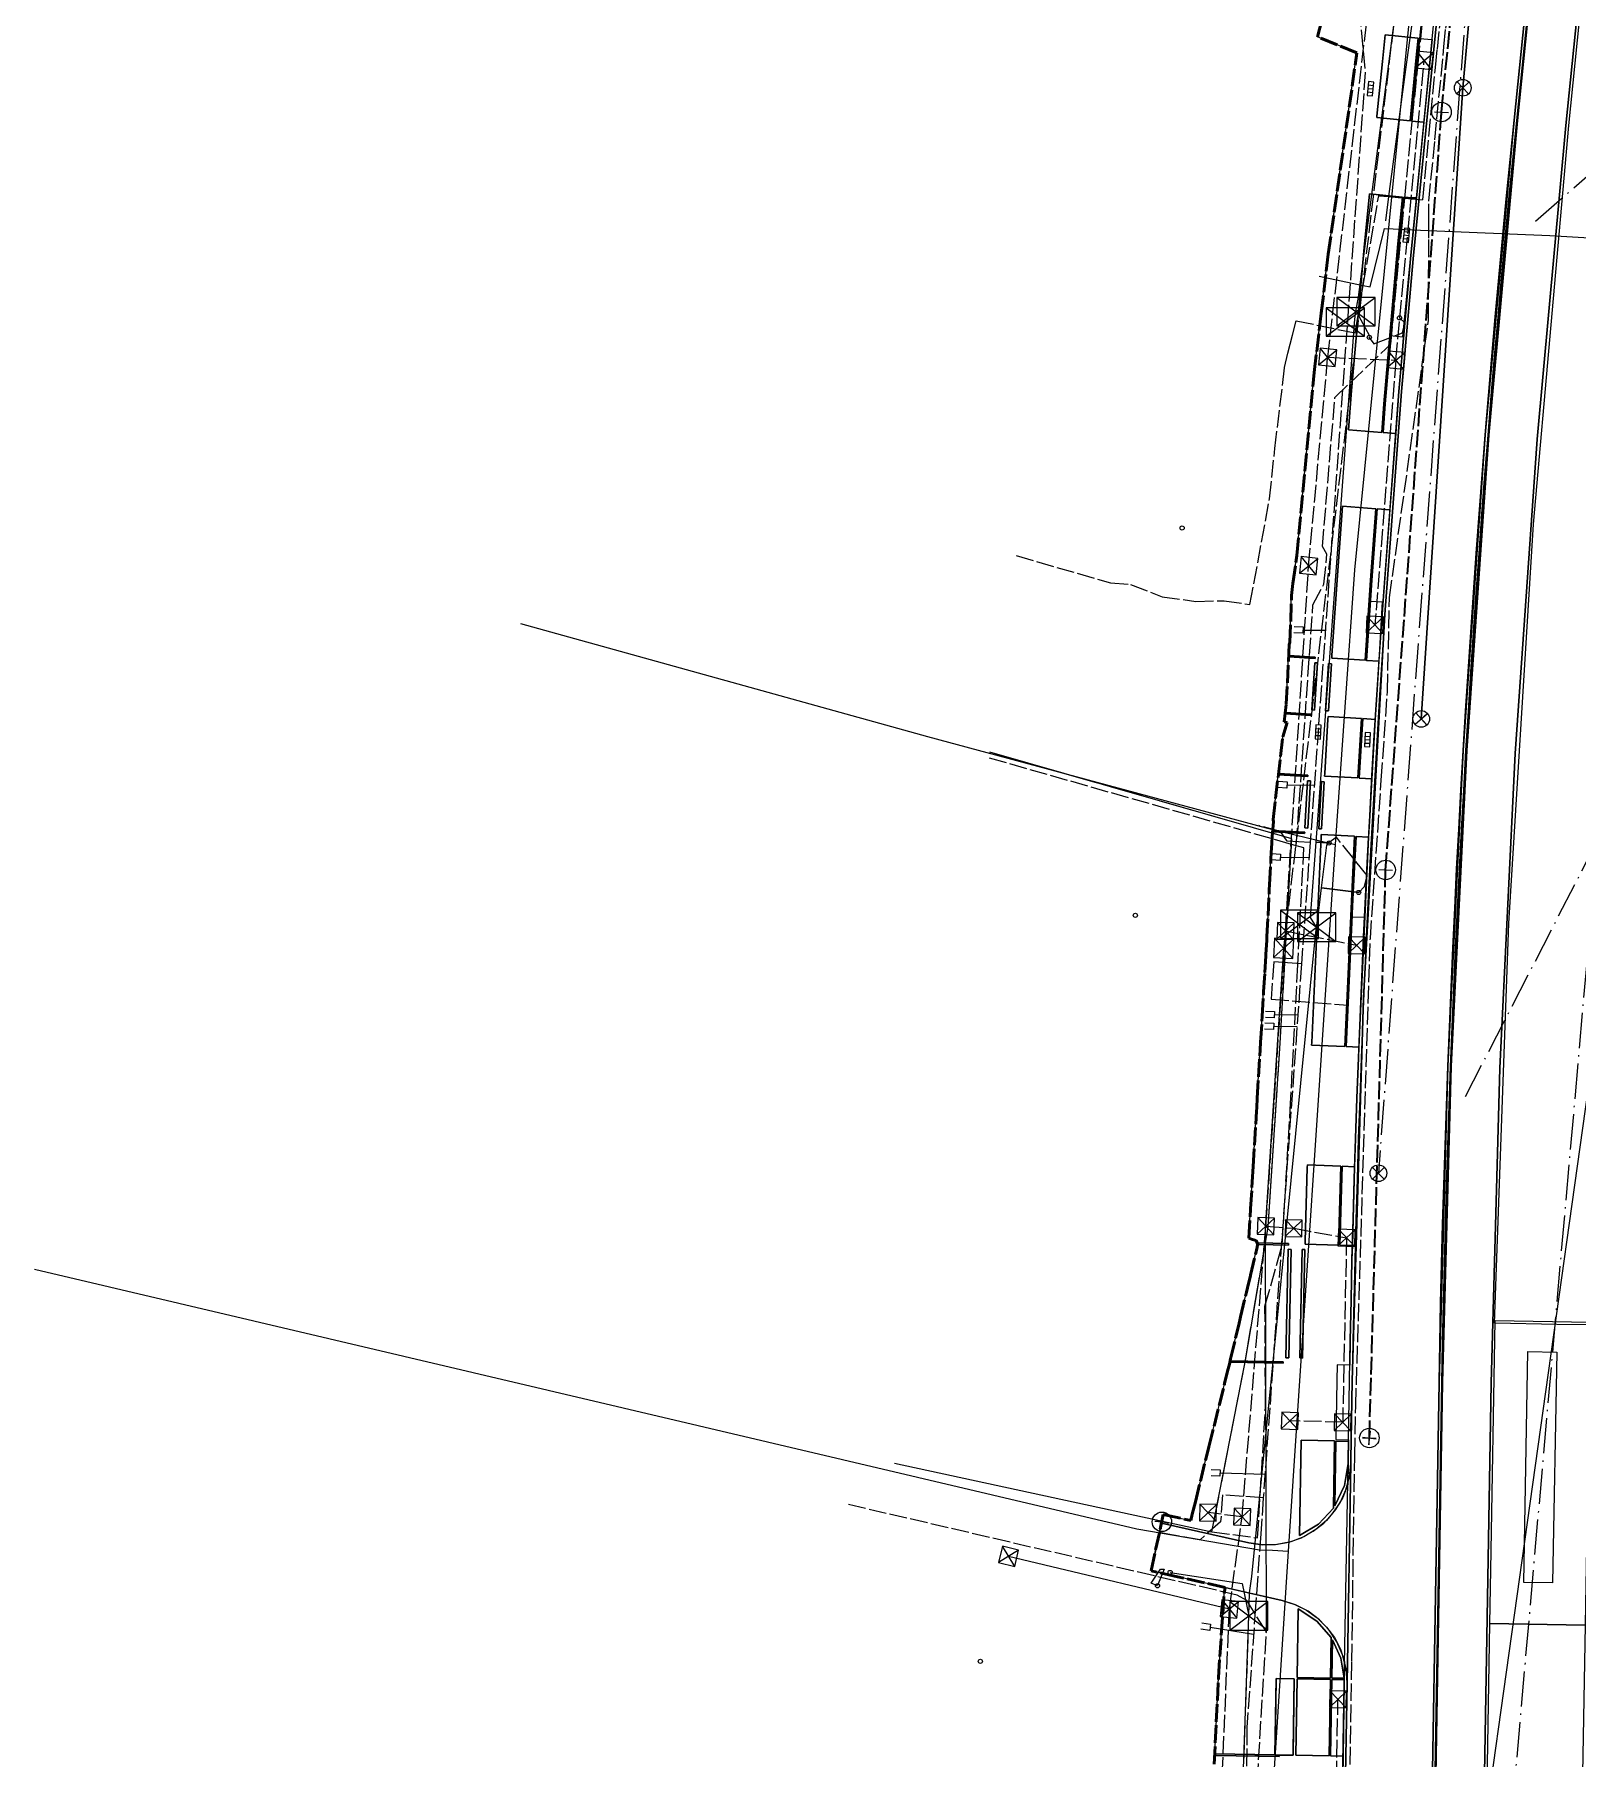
# Model space of a CAD drawing. Header units: metres. Extents: x 105014 to 106600, y 111320 to 118425.
# Drawn here: x 105831.9 to 105942.9, y 114814.1 to 114938.1 of the extents above; entities that cross this region are included whole.
import ezdxf

# ---------------------------------------------------------------- set-up
doc = ezdxf.new("R2010")
doc.units = ezdxf.units.M
doc.linetypes.add('DASHDOT', pattern=[3.556, 2.54, -0.508, 0, -0.508])
doc.linetypes.add('DASHED', pattern=[1.524, 1.27, -0.254])
for name, color, linetype, lineweight in [('00-BASE-LIMITE', 7, 'DASHED', 50), ('00-BASE-UE', 42, 'DASHED', 25), ('10-PAV-BOCACALLE', 9, 'CONTINUOUS', 13), ('10-PAV-CALZADA-BRT', 12, 'CONTINUOUS', 30), ('10-PAV-CALZADA-MIXTA', 8, 'CONTINUOUS', 30), ('10-PAV-CICLORUTA', 76, 'CONTINUOUS', 18), ('10-PAV-SARDINEL', 252, 'CONTINUOUS', 13), ('20-EP-ZONA-DURA', 253, 'CONTINUOUS', 13), ('20-EP-ZONA-VERDE', 84, 'CONTINUOUS', 13), ('30-RED-ENEL-EXIST', 13, 'CONTINUOUS', 13), ('30-RED-ENEL-NODOS', 11, 'CONTINUOUS', 13), ('30-RED-ENEL-PROY', 1, 'DASHED', 25), ('30-RED-ETB-CAMARA', 151, 'CONTINUOUS', 13), ('30-RED-ETB-EXIST', 145, 'CONTINUOUS', 13), ('30-RED-ETB-PROY', 5, 'DASHED', 25), ('30-RED-MOVISTAR-CAMARA', 141, 'CONTINUOUS', 13), ('30-RED-MOVISTAR-EXIST', 135, 'CONTINUOUS', 13), ('30-RED-MOVISTAR-PROY', 4, 'DASHED', 25), ('30-RED-VANTI-EXIST', 52, 'CONTINUOUS', 13), ('30-RED-VANTI-PROY', 2, 'DASHED', 25), ('30-RED-VANTI-RETIRO', 8, 'DASHDOT', 13), ('35-RH-ACUE-DOMICILIARIA', 152, 'CONTINUOUS', 9), ('35-RH-ACUE-MENOR-EXIST', 151, 'CONTINUOUS', 13), ('35-RH-ACUE-MENOR-PROY', 5, 'DASHED', 25), ('35-RH-PLUV-COLECTOR', 96, 'CONTINUOUS', 30), ('35-RH-PLUV-NODOS', 94, 'CONTINUOUS', 13), ('35-RH-PLUV-RETIRO', 8, 'DASHDOT', 13), ('35-RH-SUDS-ZONAS', 92, 'CONTINUOUS', 20), ('36-RH-SAN-COLECTOR-PROY', 6, 'DASHED', 35), ('36-RH-SAN-POZOS', 216, 'CONTINUOUS', 13), ('60-PREDIAL-LOTE', 42, 'CONTINUOUS', 13)]:
    doc.layers.add(name, color=color, linetype=linetype, lineweight=lineweight)

# ---------------------------------------------------------------- blocks, each defined once
blk = doc.blocks.new('CAM_ETB_T_13')
for p, q in [((-1.375, -1.025), (1.375, 1.025)), ((-1.375, 1.025), (1.375, -1.025))]:
    blk.add_line(p, q)
blk.add_lwpolyline([(-1.375, -1.025), (1.375, -1.025), (1.375, 1.025), (-1.375, 1.025)], close=True)
blk = doc.blocks.new('POSTE')
blk.add_circle((0, 0), 0.15)
blk = doc.blocks.new('CAJA_ENEL')
for p, q in [((-0.6, -0.6), (0.6, 0.6)), ((-0.6, 0.6), (0.6, -0.6))]:
    blk.add_line(p, q)
blk.add_lwpolyline([(-0.6, -0.6), (0.6, -0.6), (0.6, 0.6), (-0.6, 0.6)], close=True)
blk = doc.blocks.new('CAM_MOV_CS_276')
for p, q in [((-0.7, -0.7), (0.7, 0.7)), ((-0.7, 0.7), (0.7, -0.7))]:
    blk.add_line(p, q)
blk.add_lwpolyline([(-0.7, -0.7), (0.7, -0.7), (0.7, 0.7), (-0.7, 0.7)], close=True)
blk = doc.blocks.new('POZO_SAN')
for p, q in [((-0.5, 0), (0.5, 0)), ((0, -0.5), (0, 0.5))]:
    blk.add_line(p, q)
blk.add_circle((0, 0), 0.7)
blk = doc.blocks.new('POZO_PLUV')
for p, q in [((-0.42, -0.42), (0.42, 0.42)), ((-0.42, 0.42), (0.42, -0.42))]:
    blk.add_line(p, q)
blk.add_circle((0, 0), 0.6)
blk = doc.blocks.new('SUMIDERO')
for p, q in [((-0.25, -0.2), (-0.25, 0.2)), ((0, -0.2), (0, 0.2)), ((0.25, -0.2), (0.25, 0.2))]:
    blk.add_line(p, q)
blk.add_lwpolyline([(-0.5, -0.2), (0.5, -0.2), (0.5, 0.2), (-0.5, 0.2)], close=True)

msp = doc.modelspace()

# ---------------------------------------------------------------- linework, layer by layer
at = {"layer": '00-BASE-LIMITE'}
msp.add_lwpolyline([(105916.7533, 114813.7067), (105917.0589, 114819.9295), (105917.4565, 114825.9725), (105917.5273, 114826.4045), (105914.1107, 114827.1795), (105912.2115, 114827.6103), (105913.0881, 114831.6407), (105915.0589, 114831.2233), (105915.1713, 114831.6777), (105915.3929, 114832.5727), (105916.3709, 114836.5257), (105917.4857, 114841.0307), (105917.4893, 114841.0453), (105917.4919, 114841.0557), (105917.4945, 114841.0663), (105917.7149, 114841.9567), (105917.8405, 114842.4643), (105917.9313, 114842.8475), (105918.4963, 114845.2267), (105918.5113, 114845.2903), (105918.6461, 114845.8577), (105919.0675, 114847.6327), (105919.2189, 114848.2709), (105919.2563, 114848.4279), (105919.3561, 114848.8481), (105919.3573, 114848.8539), (105919.8395, 114850.8851), (105919.8467, 114850.9155), (105919.8661, 114850.9965), (105919.8827, 114851.0665), (105919.7765, 114851.3471), (105919.5083, 114851.4371), (105919.2425, 114851.5259), (105919.3683, 114853.6229), (105919.37, 114853.6505), (105919.4855, 114855.5729), (105919.5513, 114856.6725), (105919.552, 114856.6837), (105919.7899, 114860.6471), (105919.8053, 114860.9032), (105919.8062, 114860.918), (105919.8469, 114861.5965), (105920.0851, 114865.5664), (105920.0883, 114865.6171), (105920.1995, 114867.4714), (105920.2001, 114867.4811), (105920.3067, 114869.2549), (105920.3885, 114870.6204), (105920.4611, 114871.8278), (105920.4663, 114871.9159), (105920.5283, 114872.9475), (105920.5421, 114873.2186), (105920.6199, 114874.7353), (105920.7135, 114876.5634), (105920.7334, 114876.9518), (105920.8268, 114878.7756), (105920.8509, 114879.2445), (105920.8845, 114879.9007), (105920.8847, 114879.9037), (105920.9101, 114880.4003), (105921.0057, 114881.4697), (105920.9977, 114881.6261), (105921.6753, 114887.5809), (105922.0009, 114888.5963), (105921.7917, 114888.6437), (105921.9331, 114889.9349), (105922.1507, 114894.2035), (105922.1967, 114894.3451), (105922.3175, 114897.7461), (105922.4119, 114898.6049), (105922.7031, 114900.6167), (105923.9441, 114913.7691), (105924.4515, 114918.0373), (105924.9537, 114922.2855), (105927.0157, 114936.7637), (105924.1735, 114937.9147), (105924.4819, 114939.1051)], dxfattribs=at)
at = {"layer": '00-BASE-UE'}
msp.add_lwpolyline([(105916.7533, 114813.7067), (105917.0589, 114819.9295), (105917.4565, 114825.9725), (105917.5273, 114826.4045), (105914.1107, 114827.1795), (105912.2115, 114827.6103), (105913.0881, 114831.6407), (105915.0589, 114831.2233), (105915.1713, 114831.6777), (105915.3929, 114832.5727), (105916.3709, 114836.5257), (105917.4857, 114841.0307), (105917.4893, 114841.0453), (105917.4919, 114841.0557), (105917.4945, 114841.0663), (105917.7149, 114841.9567), (105917.8405, 114842.4643), (105917.9313, 114842.8475), (105918.4963, 114845.2267), (105918.5113, 114845.2903), (105918.6461, 114845.8577), (105919.0675, 114847.6327), (105919.2189, 114848.2709), (105919.2563, 114848.4279), (105919.3561, 114848.8481), (105919.3573, 114848.8539), (105919.8395, 114850.8851), (105919.8467, 114850.9155), (105919.8661, 114850.9965), (105919.8827, 114851.0665), (105919.7765, 114851.3471), (105919.5083, 114851.4371), (105919.2425, 114851.5259), (105919.3683, 114853.6229), (105919.3701, 114853.6505), (105919.4855, 114855.5729), (105919.5513, 114856.6725), (105919.5521, 114856.6837), (105919.7899, 114860.6471), (105919.8053, 114860.9033), (105919.8063, 114860.9181), (105919.8469, 114861.5965), (105920.0851, 114865.5665), (105920.0883, 114865.6171), (105920.1995, 114867.4715), (105920.2001, 114867.4811), (105920.3067, 114869.2549), (105920.3885, 114870.6205), (105920.4611, 114871.8279), (105920.4663, 114871.9159), (105920.5283, 114872.9475), (105920.5421, 114873.2187), (105920.6199, 114874.7353), (105920.7135, 114876.5635), (105920.7335, 114876.9519), (105920.8269, 114878.7757), (105920.8509, 114879.2445), (105920.8845, 114879.9007), (105920.8847, 114879.9037), (105920.9101, 114880.4003), (105921.0057, 114881.4697), (105920.9977, 114881.6261), (105921.6753, 114887.5809), (105922.0009, 114888.5963), (105921.7917, 114888.6437), (105921.9331, 114889.9349), (105922.1507, 114894.2035), (105922.1967, 114894.3451), (105922.3175, 114897.7461), (105922.4119, 114898.6049), (105922.7031, 114900.6167), (105923.9441, 114913.7691), (105924.4515, 114918.0373), (105924.9537, 114922.2855), (105927.0157, 114936.7637), (105924.1735, 114937.9147), (105924.4819, 114939.1051)], dxfattribs=at)
at = {"layer": '10-PAV-BOCACALLE'}
msp.add_lwpolyline([(105912.2114, 114827.6101), (105912.9664, 114831.0283), (105919.2493, 114829.6029), (105920.2043, 114829.4658), (105921.1689, 114829.4836), (105922.1183, 114829.6557), (105923.0277, 114829.9778), (105923.8738, 114830.4415), (105924.6346, 114831.0347), (105925.2905, 114831.7423), (105925.8245, 114832.5458), (105926.2229, 114833.4246), (105926.4752, 114834.3558), (105926.575, 114835.3154), (105926.3067, 114819.5444), (105926.2332, 114820.561), (105925.9887, 114821.5505), (105925.5803, 114822.4843), (105925.0196, 114823.3356), (105924.323, 114824.0796), (105923.5105, 114824.695), (105922.6056, 114825.164), (105921.6343, 114825.4731), (105912.2114, 114827.6101)], close=True, dxfattribs=at)
at = {"layer": '10-PAV-CALZADA-BRT'}
for points in [[(105932.0697, 114776.1509), (105933.1753, 114841.1523), (105933.8022, 114863.8762), (105934.9096, 114886.5817), (105936.497, 114909.2587), (105938.5637, 114931.8971), (105942.6989, 114972.4531)], [(105946.0923, 114971.2285), (105942.0455, 114931.5421), (105939.9856, 114908.9775), (105938.4034, 114886.3743), (105937.2996, 114863.7427), (105936.6747, 114841.0929), (105935.8387, 114791.9385)]]:
    msp.add_lwpolyline(points, dxfattribs=at)
at = {"layer": '10-PAV-CALZADA-MIXTA'}
for points in [[(105941.9863, 114967.9287), (105938.3149, 114931.9225), (105936.2478, 114909.2788), (105934.66, 114886.5965), (105933.5524, 114863.8857), (105932.9253, 114841.1565), (105932.1891, 114797.8755)], [(105926.0372, 114803.7032), (105926.3063, 114819.5195), (105926.3067, 114819.5444), (105926.575, 114835.3154), (105926.5756, 114835.3523), (105926.5795, 114835.5803), (105926.6278, 114838.4219), (105926.6761, 114841.2629), (105927.497, 114868.8342), (105929.0209, 114896.3755), (105930.2321, 114912.3977), (105931.0669, 114921.9327), (105932.7231, 114938.6947)]]:
    msp.add_lwpolyline(points, dxfattribs=at)
at = {"layer": '10-PAV-CICLORUTA'}
for points in [[(105931.4261, 114937.8063), (105931.2857, 114936.4289), (105930.8351, 114931.8633), (105928.4463, 114932.0983), (105928.4561, 114932.1979), (105928.8435, 114936.1357), (105929.0387, 114938.0497), (105931.4261, 114937.8063)], [(105930.2949, 114926.3899), (105929.9621, 114923.0185), (105928.9557, 114911.5205), (105928.7983, 114909.4587), (105926.4081, 114909.6427), (105926.6267, 114912.4817), (105927.5273, 114922.7543), (105927.9081, 114926.6247), (105930.2949, 114926.3899)], [(105928.3801, 114903.9751), (105927.9893, 114898.8495), (105927.5987, 114893.0779), (105925.2039, 114893.2289), (105925.2161, 114893.4241), (105925.6547, 114899.8581), (105925.9859, 114904.1595), (105928.3801, 114903.9751)], [(105927.3345, 114888.8861), (105927.0819, 114884.6145), (105924.6859, 114884.7467), (105924.6969, 114884.9455), (105924.9269, 114888.8375), (105924.9395, 114889.0371), (105927.3345, 114888.8861)], [(105926.8505, 114880.4207), (105926.1515, 114865.2997), (105923.7535, 114865.3891), (105923.7609, 114865.5889), (105924.4435, 114880.3525), (105924.4545, 114880.5531), (105926.8505, 114880.4207)], [(105925.8483, 114856.7001), (105925.6857, 114851.0207), (105923.2869, 114851.0829), (105923.2921, 114851.2985), (105923.4439, 114856.5947), (105923.4505, 114856.7897), (105925.8483, 114856.7001)], [(105925.4023, 114836.9381), (105925.3205, 114832.1173), (105924.2402, 114830.9579), (105922.8863, 114830.1341), (105923.0031, 114837.0003), (105925.4023, 114836.9381)], [(105925.1619, 114822.7953), (105925.1125, 114819.8933), (105922.7129, 114819.9339), (105922.7967, 114824.8603), (105924.1217, 114823.9909), (105925.1619, 114822.7953)], [(105925.1109, 114819.7933), (105925.0173, 114814.2937), (105922.6177, 114814.3345), (105922.7111, 114819.8339), (105925.1109, 114819.7933)]]:
    msp.add_lwpolyline(points, close=True, dxfattribs=at)
at = {"layer": '10-PAV-SARDINEL'}
for points in [[(105942.6989, 114972.4531), (105938.5637, 114931.8971), (105938.2792, 114929.0698), (105938.0021, 114926.2417), (105937.7326, 114923.4129), (105937.4705, 114920.5834), (105937.2159, 114917.7532), (105936.9688, 114914.9223), (105936.7292, 114912.0908), (105936.497, 114909.2587), (105936.2724, 114906.426), (105936.0552, 114903.5927), (105935.8456, 114900.7588), (105935.6434, 114897.9244), (105935.4487, 114895.0895), (105935.2615, 114892.254), (105935.0818, 114889.4181), (105934.9096, 114886.5817), (105934.745, 114883.7449), (105934.5878, 114880.9076), (105934.4381, 114878.0699), (105934.2959, 114875.2319), (105934.1612, 114872.3934), (105934.0341, 114869.5547), (105933.9144, 114866.7156), (105933.8022, 114863.8762), (105933.6976, 114861.0365), (105933.6004, 114858.1965), (105933.5108, 114855.3563), (105933.4287, 114852.5159), (105933.3541, 114849.6753), (105933.287, 114846.8344), (105933.2274, 114843.9934), (105933.1753, 114841.1523), (105932.0697, 114776.1509)], [(105932.1891, 114797.8755), (105932.9253, 114841.1565), (105932.9774, 114843.9983), (105933.037, 114846.84), (105933.1041, 114849.6814), (105933.1787, 114852.5227), (105933.2609, 114855.3638), (105933.3505, 114858.2047), (105933.4477, 114861.0453), (105933.5524, 114863.8857), (105933.6645, 114866.7257), (105933.7842, 114869.5655), (105933.9114, 114872.4049), (105934.0461, 114875.244), (105934.1884, 114878.0827), (105934.3381, 114880.9211), (105934.4953, 114883.759), (105934.66, 114886.5965), (105934.8322, 114889.4336), (105935.012, 114892.2702), (105935.1992, 114895.1063), (105935.3939, 114897.9419), (105935.5961, 114900.7769), (105935.8059, 114903.6115), (105936.0231, 114906.4454), (105936.2478, 114909.2788), (105936.48, 114912.1116), (105936.7196, 114914.9438), (105936.9668, 114917.7753), (105937.2215, 114920.6061), (105937.4836, 114923.4363), (105937.7532, 114926.2658), (105938.0303, 114929.0945), (105938.3149, 114931.9225), (105941.9863, 114967.9287)], [(105932.3891, 114797.8721), (105933.1253, 114841.153), (105933.1774, 114843.9944), (105933.2369, 114846.8355), (105933.3041, 114849.6765), (105933.3787, 114852.5173), (105933.4608, 114855.3578), (105933.5504, 114858.1982), (105933.6476, 114861.0383), (105933.7522, 114863.8781), (105933.8644, 114866.7176), (105933.9841, 114869.5569), (105934.1112, 114872.3958), (105934.2459, 114875.2343), (105934.3881, 114878.0725), (105934.5378, 114880.9103), (105934.695, 114883.7477), (105934.8597, 114886.5847), (105935.0319, 114889.4212), (105935.2116, 114892.2573), (105935.3988, 114895.0929), (105935.5935, 114897.9279), (105935.7956, 114900.7625), (105936.0053, 114903.5965), (105936.2225, 114906.4299), (105936.4471, 114909.2628), (105936.6793, 114912.095), (105936.9189, 114914.9267), (105937.1661, 114917.7577), (105937.4207, 114920.588), (105937.6828, 114923.4176), (105937.9523, 114926.2466), (105938.2294, 114929.0748), (105938.5139, 114931.9024), (105942.1853, 114967.9085)], [(105942.1853, 114967.9085), (105938.5139, 114931.9024), (105938.2294, 114929.0748), (105937.9523, 114926.2466), (105937.6828, 114923.4176), (105937.4207, 114920.588), (105937.1661, 114917.7577), (105936.9189, 114914.9267), (105936.6793, 114912.095), (105936.4471, 114909.2628), (105936.2225, 114906.4299), (105936.0053, 114903.5965), (105935.7956, 114900.7625), (105935.5935, 114897.9279), (105935.3988, 114895.0929), (105935.2116, 114892.2573), (105935.0319, 114889.4212), (105934.8597, 114886.5847), (105934.695, 114883.7477), (105934.5378, 114880.9103), (105934.3881, 114878.0725), (105934.2459, 114875.2343), (105934.1112, 114872.3958), (105933.9841, 114869.5569), (105933.8644, 114866.7176), (105933.7522, 114863.8781), (105933.6476, 114861.0383), (105933.5504, 114858.1982), (105933.4608, 114855.3578), (105933.3787, 114852.5173), (105933.3041, 114849.6765), (105933.2369, 114846.8355), (105933.1774, 114843.9944), (105933.1253, 114841.153), (105932.3891, 114797.8721)], [(105925.8372, 114803.7066), (105926.1063, 114819.5228), (105926.1067, 114819.5477), (105926.375, 114835.3188), (105926.3756, 114835.3557), (105926.3795, 114835.5837), (105926.4278, 114838.4253), (105926.4761, 114841.2665), (105926.5294, 114844.17), (105926.5905, 114847.0735), (105926.6594, 114849.9768), (105926.7361, 114852.8799), (105926.8206, 114855.7828), (105926.9128, 114858.6855), (105927.0129, 114861.5879), (105927.1208, 114864.4901), (105927.2364, 114867.3919), (105927.3599, 114870.2934), (105927.4911, 114873.1946), (105927.6301, 114876.0954), (105927.777, 114878.9958), (105927.9316, 114881.8958), (105928.094, 114884.7954), (105928.2641, 114887.6946), (105928.4421, 114890.5933), (105928.6279, 114893.4914), (105928.8214, 114896.3897), (105930.0328, 114912.4137), (105930.2336, 114914.7992), (105930.4397, 114917.1836), (105930.6511, 114919.5676), (105930.8678, 114921.9516), (105932.5241, 114938.7147)], [(105932.7231, 114938.6947), (105931.0669, 114921.9327), (105930.8503, 114919.5496), (105930.6389, 114917.1661), (105930.4329, 114914.7821), (105930.2321, 114912.3977), (105929.0209, 114896.3755), (105928.8274, 114893.4784), (105928.6417, 114890.5807), (105928.4638, 114887.6826), (105928.2936, 114884.7839), (105928.1313, 114881.8849), (105927.9767, 114878.9854), (105927.8299, 114876.0855), (105927.6909, 114873.1852), (105927.5597, 114870.2846), (105927.4362, 114867.3836), (105927.3206, 114864.4823), (105927.2128, 114861.5807), (105927.1127, 114858.6789), (105927.0205, 114855.7767), (105926.936, 114852.8743), (105926.8593, 114849.9718), (105926.7905, 114847.069), (105926.7294, 114844.166), (105926.6761, 114841.2629), (105926.6278, 114838.4219), (105926.5795, 114835.5803), (105926.5756, 114835.3523), (105926.575, 114835.3154), (105926.3067, 114819.5444), (105926.3063, 114819.5195), (105926.0372, 114803.7032)]]:
    msp.add_lwpolyline(points, dxfattribs=at)
at = {"layer": '20-EP-ZONA-DURA'}
for points in [[(105931.9518, 114941.9743), (105931.5257, 114937.7961), (105931.3853, 114936.4189), (105930.9347, 114931.8535), (105931.8373, 114931.7649), (105931.3003, 114926.3292), (105930.7095, 114926.3492), (105930.3943, 114926.3801), (105930.0617, 114923.0089), (105929.4983, 114916.7414), (105929.0553, 114911.5125), (105928.8981, 114909.4509), (105929.8035, 114909.3813), (105929.3889, 114903.8975), (105928.4799, 114903.9675), (105928.0891, 114898.8421), (105927.6985, 114893.0715), (105928.5967, 114893.0149), (105928.4421, 114890.5933), (105928.3325, 114888.8233), (105927.4341, 114888.8799), (105927.1817, 114884.6089), (105928.0803, 114884.5593), (105927.9316, 114881.8958), (105927.8489, 114880.3657), (105926.9503, 114880.4141), (105926.9381, 114880.1814), (105926.6721, 114874.9246), (105926.6639, 114874.7468), (105926.2513, 114865.2959), (105927.1507, 114865.2623), (105927.1208, 114864.4901), (105927.0129, 114861.5879), (105926.9128, 114858.6855), (105926.8477, 114856.6629), (105925.9483, 114856.6963), (105925.7857, 114851.0181), (105926.6855, 114850.9949), (105926.6594, 114849.9768), (105926.5905, 114847.0735), (105926.5294, 114844.17), (105926.4959, 114842.3931), (105925.5961, 114842.4163), (105925.5763, 114841.2815), (105925.5041, 114837.0355), (105926.4037, 114837.0123), (105926.4021, 114836.9123), (105925.5023, 114836.9355), (105925.4231, 114832.2681), (105926.113, 114833.7267), (105926.3744, 114835.3188), (105926.3493, 114833.8186), (105925.9929, 114832.8729), (105925.4828, 114832.0005), (105924.8335, 114831.226), (105924.0635, 114830.5715), (105923.1945, 114830.0555), (105922.2512, 114829.6927), (105921.2604, 114829.4934), (105920.2502, 114829.4631), (105919.2493, 114829.6029), (105912.9664, 114831.0283), (105912.2115, 114827.6103), (105913.0881, 114831.6407), (105915.0589, 114831.2233), (105915.1713, 114831.6777), (105915.3929, 114832.5727), (105916.3709, 114836.5257), (105917.4857, 114841.0307), (105917.4893, 114841.0453), (105917.4919, 114841.0557), (105917.4945, 114841.0663), (105917.7149, 114841.9567), (105917.8405, 114842.4643), (105917.8743, 114842.6069), (105921.6981, 114842.5299), (105921.7001, 114842.6299), (105917.8981, 114842.7073), (105917.9313, 114842.8475), (105918.4963, 114845.2267), (105918.5113, 114845.2903), (105918.6461, 114845.8577), (105919.0675, 114847.6327), (105919.2189, 114848.2709), (105919.2563, 114848.4279), (105919.3561, 114848.8481), (105919.3573, 114848.8539), (105919.8395, 114850.8851), (105919.8467, 114850.9155), (105919.8661, 114850.9965), (105919.8827, 114851.0665), (105922.0853, 114851.0277), (105922.0877, 114851.1277), (105919.839, 114851.1819), (105919.7765, 114851.3471), (105919.5083, 114851.4371), (105919.2425, 114851.5259), (105919.3683, 114853.6229), (105919.37, 114853.6505), (105919.4855, 114855.5729), (105919.5513, 114856.6725), (105919.552, 114856.6837), (105919.7899, 114860.6471), (105919.8053, 114860.9032), (105919.8062, 114860.918), (105919.8469, 114861.5965), (105920.0851, 114865.5664), (105920.0883, 114865.6171), (105920.1995, 114867.4714), (105920.2001, 114867.4811), (105920.3067, 114869.2549), (105920.3885, 114870.6204), (105920.4611, 114871.8278), (105920.4663, 114871.9159), (105920.5283, 114872.9475), (105920.5421, 114873.2186), (105920.6199, 114874.7353), (105920.7135, 114876.5634), (105920.7334, 114876.9518), (105920.8268, 114878.7756), (105920.8509, 114879.2445), (105920.8845, 114879.9007), (105920.8847, 114879.9037), (105920.9101, 114880.4003), (105920.941, 114880.7461), (105923.2563, 114880.6183), (105923.2617, 114880.7181), (105920.9499, 114880.8457), (105921.0057, 114881.4697), (105920.9977, 114881.6261), (105921.3622, 114884.8291), (105923.4823, 114884.7121), (105923.4877, 114884.8119), (105921.3735, 114884.9285), (105921.6753, 114887.5809), (105922.0009, 114888.5963), (105921.7917, 114888.6437), (105921.8561, 114889.2315), (105923.7419, 114889.1125), (105923.7483, 114889.2125), (105921.867, 114889.331), (105921.9331, 114889.9349), (105922.1507, 114894.2035), (105922.1967, 114894.3451), (105922.3175, 114897.7461), (105922.4119, 114898.6049), (105922.7031, 114900.6167), (105923.9441, 114913.7691), (105924.4515, 114918.0373), (105924.9537, 114922.2855), (105927.0157, 114936.7637), (105924.1735, 114937.9147), (105924.3328, 114938.5295)], [(105916.7533, 114813.7067), (105916.789, 114814.4337), (105916.7873, 114814.3337), (105921.4161, 114814.2549), (105921.4177, 114814.3549), (105922.4177, 114814.3381), (105922.4228, 114814.6381), (105922.5107, 114819.8373), (105921.2109, 114819.8593), (105921.123, 114814.6601), (105921.1179, 114814.36), (105916.789, 114814.4337), (105917.0589, 114819.9295), (105917.4565, 114825.9725), (105917.5273, 114826.4045), (105921.6343, 114825.4731), (105922.5384, 114825.1913), (105923.387, 114824.7708), (105924.1588, 114824.222), (105924.8346, 114823.5586), (105925.3977, 114822.7972), (105925.8339, 114821.9566), (105926.1324, 114821.0578), (105926.1071, 114819.6495), (105926.1051, 114819.7763), (105925.2109, 114819.7915), (105925.1173, 114814.2921), (105926.0171, 114814.2767), (105925.8709, 114805.6781)]]:
    msp.add_lwpolyline(points, dxfattribs=at)
for points in [[(105928.4463, 114932.0983), (105930.8351, 114931.8633), (105931.2857, 114936.4289), (105931.4261, 114937.8063), (105929.0387, 114938.0497), (105928.8435, 114936.1357), (105928.4561, 114932.1979), (105928.4463, 114932.0983)], [(105926.4081, 114909.6427), (105928.7983, 114909.4587), (105928.9557, 114911.5205), (105929.9621, 114923.0185), (105930.2949, 114926.3899), (105927.9081, 114926.6247), (105927.5273, 114922.7543), (105926.6267, 114912.4817), (105926.4081, 114909.6427)], [(105925.2161, 114893.4241), (105925.2039, 114893.2289), (105927.5987, 114893.0779), (105927.9893, 114898.8495), (105928.3801, 114903.9751), (105925.9859, 114904.1595), (105925.6547, 114899.8581), (105925.2161, 114893.4241)], [(105924.0063, 114893.3043), (105922.1203, 114893.4233), (105922.1141, 114893.3235), (105923.9999, 114893.2045), (105924.0063, 114893.3043)], [(105923.7671, 114889.5119), (105923.9667, 114889.4993), (105924.1807, 114892.8925), (105923.9811, 114892.9051), (105923.7671, 114889.5119)], [(105924.9791, 114892.8421), (105924.7651, 114889.4489), (105924.9647, 114889.4363), (105925.1787, 114892.8295), (105924.9791, 114892.8421)], [(105924.6859, 114884.7467), (105927.0819, 114884.6145), (105927.3345, 114888.8861), (105924.9395, 114889.0371), (105924.9269, 114888.8375), (105924.6969, 114884.9455), (105924.6859, 114884.7467)], [(105923.2783, 114881.0177), (105923.4781, 114881.0067), (105923.6653, 114884.4015), (105923.4657, 114884.4125), (105923.2783, 114881.0177)], [(105924.4641, 114884.3575), (105924.2767, 114880.9625), (105924.4765, 114880.9515), (105924.6639, 114884.3463), (105924.4641, 114884.3575)], [(105923.7535, 114865.3891), (105926.1515, 114865.2997), (105926.8505, 114880.4207), (105924.4545, 114880.5531), (105924.4435, 114880.3525), (105923.7609, 114865.5889), (105923.7535, 114865.3891)], [(105923.2869, 114851.0829), (105925.6857, 114851.0207), (105925.8483, 114856.7001), (105923.4505, 114856.7897), (105923.4439, 114856.5947), (105923.2921, 114851.2985), (105923.2869, 114851.0829)], [(105921.9061, 114842.9257), (105922.1061, 114842.9217), (105922.2781, 114850.7191), (105922.0781, 114850.7231), (105921.9061, 114842.9257)], [(105923.0779, 114850.7029), (105922.9059, 114842.9057), (105923.1059, 114842.9017), (105923.2779, 114850.6989), (105923.0779, 114850.7029)], [(105936.962, 114845.6053), (105943.8203, 114845.4835), (105943.4596, 114825.1794), (105943.4331, 114823.6863), (105936.5807, 114823.8081), (105936.6464, 114827.6704), (105936.962, 114845.6053)], [(105923.0031, 114837.0003), (105922.8863, 114830.1341), (105924.2401, 114830.9579), (105925.3205, 114832.1173), (105925.4023, 114836.9381), (105923.0031, 114837.0003)], [(105925.1125, 114819.8933), (105925.1619, 114822.7953), (105924.1217, 114823.9909), (105922.7967, 114824.8603), (105922.7129, 114819.9339), (105925.1125, 114819.8933)], [(105925.2593, 114822.6411), (105925.2125, 114819.8915), (105926.1017, 114819.8763), (105925.8555, 114821.312), (105925.2593, 114822.6411)], [(105925.0173, 114814.2937), (105925.1109, 114819.7933), (105922.7111, 114819.8339), (105922.6177, 114814.3345), (105925.0173, 114814.2937)]]:
    msp.add_lwpolyline(points, close=True, dxfattribs=at)
at = {"layer": '20-EP-ZONA-VERDE'}
for points in [[(105951.7045, 114957.4545), (105946.5469, 114911.5741), (105945.0912, 114895.1497), (105944.4103, 114878.6749), (105943.8169, 114845.2825), (105941.3995, 114845.3259), (105936.9567, 114845.4053), (105936.9169, 114845.4061), (105937.9396, 114874.1546), (105939.7159, 114902.8664), (105942.2445, 114931.5217), (105946.2911, 114971.2081)], [(105936.0387, 114791.9357), (105936.5807, 114823.8081), (105943.4331, 114823.6863), (105943.4331, 114823.6863), (105942.8639, 114791.6537)]]:
    msp.add_lwpolyline(points, dxfattribs=at)
for points in [[(105932.4245, 114937.7073), (105931.8373, 114931.7649), (105930.9347, 114931.8535), (105931.3853, 114936.4189), (105931.5257, 114937.7961), (105932.4245, 114937.7073)], [(105931.2965, 114926.2915), (105930.8677, 114921.9517), (105930.0327, 114912.4135), (105929.8035, 114909.3813), (105928.8981, 114909.4509), (105929.0553, 114911.5125), (105930.0617, 114923.0089), (105930.3943, 114926.3801), (105931.2965, 114926.2915)], [(105929.3889, 114903.8975), (105928.8213, 114896.3899), (105928.5967, 114893.0149), (105927.6985, 114893.0715), (105928.0891, 114898.8421), (105928.4799, 114903.9675), (105929.3889, 114903.8975)], [(105924.0063, 114893.3043), (105923.9999, 114893.2045), (105922.1141, 114893.3235), (105922.1203, 114893.4233), (105924.0063, 114893.3043)], [(105924.1807, 114892.8925), (105923.9667, 114889.4993), (105923.7671, 114889.5119), (105923.9811, 114892.9051), (105924.1807, 114892.8925)], [(105925.1787, 114892.8295), (105924.9647, 114889.4363), (105924.7651, 114889.4489), (105924.9791, 114892.8421), (105925.1787, 114892.8295)], [(105923.7483, 114889.2125), (105923.7419, 114889.1125), (105921.8561, 114889.2315), (105921.8623, 114889.3313), (105923.7483, 114889.2125)], [(105928.3325, 114888.8233), (105928.0803, 114884.5593), (105927.1817, 114884.6089), (105927.4341, 114888.8799), (105928.3325, 114888.8233)], [(105923.4877, 114884.8119), (105923.4823, 114884.7121), (105921.3621, 114884.8291), (105921.3735, 114884.9285), (105923.4877, 114884.8119)], [(105923.6653, 114884.4015), (105923.4781, 114881.0067), (105923.2783, 114881.0177), (105923.4657, 114884.4125), (105923.6653, 114884.4015)], [(105924.6639, 114884.3463), (105924.4765, 114880.9515), (105924.2767, 114880.9625), (105924.4641, 114884.3575), (105924.6639, 114884.3463)], [(105923.2617, 114880.7181), (105923.2563, 114880.6183), (105920.9409, 114880.7461), (105920.9499, 114880.8457), (105923.2617, 114880.7181)], [(105927.8489, 114880.3657), (105927.1507, 114865.2623), (105926.2513, 114865.2959), (105926.9503, 114880.4153), (105927.8489, 114880.3657)], [(105926.8477, 114856.6629), (105926.6855, 114850.9949), (105925.7857, 114851.0181), (105925.9483, 114856.6963), (105926.8477, 114856.6629)], [(105922.0877, 114851.1277), (105922.0853, 114851.0277), (105919.8829, 114851.0673), (105919.8391, 114851.1819), (105922.0877, 114851.1277)], [(105922.2781, 114850.7191), (105922.1061, 114842.9217), (105921.9061, 114842.9257), (105922.0781, 114850.7231), (105922.2781, 114850.7191)], [(105923.2779, 114850.6989), (105923.1059, 114842.9017), (105922.9059, 114842.9057), (105923.0779, 114850.7029), (105923.2779, 114850.6989)], [(105921.7001, 114842.6299), (105921.6981, 114842.5299), (105917.8743, 114842.6069), (105917.8981, 114842.7073), (105921.7001, 114842.6299)], [(105941.3817, 114843.3259), (105941.0867, 114826.7285), (105939.0315, 114826.7661), (105939.3143, 114843.3629), (105941.3817, 114843.3259)], [(105926.4021, 114836.9123), (105926.3795, 114835.5841), (105926.3757, 114835.3553), (105926.1185, 114833.7435), (105925.4231, 114832.2681), (105925.5023, 114836.9355), (105926.4021, 114836.9123)], [(105926.1017, 114819.8763), (105925.2125, 114819.8915), (105925.2593, 114822.6411), (105925.8555, 114821.3118), (105926.1017, 114819.8763)], [(105922.5107, 114819.8373), (105922.4177, 114814.3381), (105921.4177, 114814.3549), (105921.1179, 114814.36), (105921.2109, 114819.8593), (105922.5107, 114819.8373)], [(105926.1051, 114819.7763), (105926.1063, 114819.5229), (105926.0171, 114814.2767), (105925.1173, 114814.2921), (105925.2109, 114819.7915), (105926.1051, 114819.7763)], [(105921.1179, 114814.36), (105921.4177, 114814.3549), (105921.4161, 114814.2549), (105916.7873, 114814.3337), (105916.7891, 114814.4337), (105921.1179, 114814.36)]]:
    msp.add_lwpolyline(points, close=True, dxfattribs=at)
at = {"layer": '30-RED-ENEL-EXIST'}
msp.add_lwpolyline([(105917.8409, 114824.8561), (105901.9641, 114828.6435)], dxfattribs=at)
at = {"layer": '30-RED-ENEL-PROY'}
for points in [[(105924.9155, 114914.8653), (105928.8443, 114948.7181)], [(105929.8235, 114914.6615), (105931.8539, 114936.2261)], [(105923.5441, 114899.8703), (105924.9155, 114914.8653)], [(105924.9155, 114914.8653), (105929.8235, 114914.6615)], [(105929.8235, 114914.6615), (105928.3105, 114895.6333)], [(105921.8797, 114873.6103), (105923.5441, 114899.8703)], [(105920.4699, 114852.3771), (105921.8797, 114873.6103)], [(105921.8797, 114873.6103), (105927.0021, 114872.5883)], [(105918.7519, 114831.4767), (105920.4699, 114852.3771)], [(105920.4699, 114852.3771), (105922.4721, 114852.2365)], [(105922.4721, 114852.2365), (105926.2691, 114851.5473)], [(105926.2691, 114851.5473), (105925.9897, 114838.2871)], [(105925.9897, 114838.2871), (105922.1867, 114838.3945)], [(105918.7519, 114831.4767), (105916.3111, 114831.7869)], [(105917.8409, 114824.8561), (105918.7519, 114831.4767)], [(105916.2305, 114787.0417), (105917.8409, 114824.8561)], [(105925.3813, 114803.5209), (105925.6511, 114818.3633)]]:
    msp.add_lwpolyline(points, dxfattribs=at)
at = {"layer": '30-RED-ETB-EXIST'}
for points in [[(105926.947, 114918.149), (105927.129, 114919.179), (105933.425, 114967.69), (105934.521, 114967.548)], [(105925.004, 114879.94), (105924.087, 114880.008), (105926.859, 114917.616), (105926.947, 114918.149)], [(105927.903, 114916.296), (105927.954, 114916.388), (105927.013, 114918.118), (105926.947, 114918.149)], [(105924.113, 114873.886), (105923.687, 114874.575), (105924.087, 114880.008), (105925.004, 114879.94)], [(105927.143, 114876.381), (105924.472, 114876.711), (105924.852, 114879.788), (105925.004, 114879.94)], [(105924.117, 114873.918), (105924.196, 114874.477), (105924.472, 114876.711), (105927.143, 114876.381)], [(105919.242, 114824.359), (105919.3, 114826.013), (105919.467, 114827.196), (105924.029, 114873.295), (105924.117, 114873.918)], [(105913.578, 114827.487), (105918.773, 114826.691), (105919.242, 114824.359)], [(105917.959, 114787.357), (105917.98, 114787.954), (105919.242, 114824.359)]]:
    msp.add_lwpolyline(points, dxfattribs=at)
at = {"layer": '30-RED-ETB-PROY'}
for points in [[(105927.903, 114916.296), (105928.239, 114915.844), (105930.297, 114916.613), (105930.457, 114917.336), (105930.081, 114917.696)], [(105927.143, 114876.381), (105927.551, 114876.804), (105927.741, 114877.605), (105925.543, 114880.352), (105925.004, 114879.94)], [(105912.672, 114826.525), (105912.225, 114826.712), (105912.877, 114827.718), (105913.14, 114827.723), (105912.672, 114826.525)], [(105917.959, 114787.357), (105917.964, 114787.898), (105919.228, 114823.732), (105919.242, 114824.359)]]:
    msp.add_lwpolyline(points, dxfattribs=at)
at = {"layer": '30-RED-MOVISTAR-EXIST'}
for points in [[(105920.4457, 114852.2675), (105921.7485, 114872.3621)], [(105920.5043, 114823.2248), (105920.4457, 114852.2675)]]:
    msp.add_lwpolyline(points, dxfattribs=at)
at = {"layer": '30-RED-MOVISTAR-PROY'}
for points in [[(105921.7485, 114872.3621), (105932.7946, 114964.8612)], [(105920.5043, 114823.2248), (105919.0989, 114825.4585), (105918.3909, 114825.8537), (105890.4317, 114832.3707)], [(105916.4516, 114756.2001), (105920.5043, 114823.2248)]]:
    msp.add_lwpolyline(points, dxfattribs=at)
at = {"layer": '30-RED-VANTI-EXIST'}
for points in [[(105934.2885, 114963.0141), (105930.5045, 114935.5517), (105929.2908, 114926.4151)], [(105929.2908, 114926.4151), (105929.0609, 114924.6847)], [(105927.471, 114920.0265), (105927.9681, 114919.9211), (105928.9871, 114924.1221), (105930.2467, 114924.0695)], [(105930.2467, 114924.0695), (105930.4108, 114924.0626)], [(105930.4108, 114924.0626), (105932.1855, 114923.9885)], [(105932.1855, 114923.9885), (105940.8887, 114923.6251), (105955.1477, 114922.7821), (105960.9313, 114922.5633), (105963.8593, 114922.4411)], [(105924.3027, 114920.6981), (105927.471, 114920.0265)], [(105922.3188, 114879.837), (105922.3423, 114880.2411), (105900.6129, 114886.4665)], [(105916.5883, 114830.4023), (105918.9653, 114842.6043), (105920.6373, 114852.3311), (105921.4863, 114865.5417), (105922.3188, 114879.837)], [(105893.7635, 114835.3383), (105916.5883, 114830.4023)]]:
    msp.add_lwpolyline(points, dxfattribs=at)
at = {"layer": '30-RED-VANTI-PROY'}
for points in [[(105933.2701, 114937.1827), (105933.4021, 114938.5425), (105933.9107, 114940.9207), (105934.2403, 114944.0947), (105934.0987, 114945.7799), (105935.8243, 114962.0609), (105936.6605, 114969.4869), (105935.2573, 114974.8501), (105938.4567, 114987.2961), (105938.7469, 114992.7005), (105938.5299, 114998.6185), (105938.8699, 115011.0993), (105938.5451, 115022.9281), (105938.4191, 115028.4239), (105936.3377, 115041.1395), (105934.2273, 115052.1923), (105930.3895, 115069.1029), (105922.0403, 115102.1291), (105920.8477, 115108.7615), (105919.8579, 115112.8141), (105917.6994, 115123.1835)], [(105932.8031, 114937.0252), (105932.9787, 114938.6589), (105933.5521, 114941.5515), (105933.8219, 114944.1279), (105933.6873, 114945.7993), (105935.8581, 114966.2273), (105936.1591, 114969.4363), (105935.6695, 114971.8105), (105934.8215, 114974.6105), (105932.3617, 114978.7389), (105931.4297, 114979.7015), (105921.3069, 114982.1021), (105900.9841, 114987.8925), (105898.7875, 114987.5861)], [(105931.4205, 114936.0021), (105932.9641, 114950.9839)], [(105932.1917, 114930.7469), (105932.6615, 114935.7085), (105932.8031, 114937.0252)], [(105932.6217, 114930.5012), (105933.2701, 114937.1827)], [(105931.0137, 114932.0538), (105931.4205, 114936.0021)], [(105930.4614, 114926.3045), (105931.0115, 114932.0321), (105931.0137, 114932.0538)], [(105930.4614, 114926.3045), (105931.7595, 114926.1819), (105932.1917, 114930.7469)], [(105932.188, 114924.6203), (105932.1937, 114926.0921), (105932.6217, 114930.5012)], [(105927.471, 114920.0265), (105928.5833, 114926.4819)], [(105928.5833, 114926.4819), (105928.5851, 114926.4921)], [(105928.5833, 114926.4819), (105929.2908, 114926.4151)], [(105929.2908, 114926.4151), (105930.4614, 114926.3045)], [(105930.2467, 114924.0695), (105930.4614, 114926.3045)], [(105932.1855, 114923.9885), (105932.188, 114924.6203)], [(105922.6541, 114879.7437), (105923.8529, 114897.0711), (105924.6401, 114898.5577), (105924.8625, 114900.6995), (105924.5345, 114901.2515), (105925.4305, 114911.9725), (105929.4539, 114915.8147), (105930.2467, 114924.0695)], [(105928.7698, 114884.467), (105929.2111, 114890.8247), (105929.3531, 114897.5915), (105932.1603, 114917.5005), (105932.1833, 114923.4238)], [(105932.1833, 114923.4238), (105932.1855, 114923.9885)], [(105922.3769, 114916.4464), (105922.6513, 114917.4937), (105926.8829, 114916.6129), (105927.471, 114920.0265)], [(105922.2077, 114915.8003), (105922.3769, 114916.4464)], [(105902.5099, 114900.6079), (105909.2859, 114898.6363), (105910.7385, 114898.5367), (105913.0037, 114897.6469), (105915.4385, 114897.3119), (105917.4549, 114897.3617), (105919.3239, 114897.0831), (105920.7311, 114904.6973), (105921.1139, 114908.2949), (105921.8115, 114914.1249), (105922.054, 114915.1501)], [(105922.054, 114915.1501), (105922.2077, 114915.8003)], [(105922.3188, 114879.837), (105900.4551, 114886.0839)], [(105921.9754, 114740.1938), (105922.4921, 114745.0373), (105924.4355, 114759.1133), (105925.2953, 114763.2403), (105925.4411, 114765.6877), (105926.0699, 114779.8315), (105926.3337, 114790.5837), (105926.3067, 114799.9557), (105926.6483, 114821.0829), (105926.8577, 114835.9021), (105926.9263, 114839.4633), (105927.9809, 114873.1019), (105928.7698, 114884.467)], [(105916.5883, 114830.4023), (105919.8747, 114829.9693), (105920.4393, 114839.4027), (105920.3991, 114846.6335), (105921.6417, 114851.0351), (105922.2225, 114860.7759), (105922.7441, 114870.7725), (105923.2011, 114879.5849), (105922.3188, 114879.837)]]:
    msp.add_lwpolyline(points, dxfattribs=at)
at = {"layer": '30-RED-VANTI-RETIRO'}
for points in [[(105922.3188, 114879.837), (105922.3423, 114880.2411), (105900.6129, 114886.4665)], [(105916.5883, 114830.4023), (105918.9653, 114842.6043), (105920.6373, 114852.3311), (105921.4863, 114865.5417), (105922.3188, 114879.837)]]:
    msp.add_lwpolyline(points, dxfattribs=at)
at = {"layer": '35-RH-ACUE-DOMICILIARIA'}
for points in [[(105922.5053, 114895.5179), (105923.1443, 114895.4807), (105923.1176, 114895.0228), (105922.4787, 114895.06)], [(105923.1309, 114895.2518), (105924.8086, 114895.2308)], [(105921.3629, 114884.3784), (105922.0018, 114884.3412), (105921.9751, 114883.8833), (105921.3362, 114883.9205)], [(105921.9884, 114884.1122), (105923.9431, 114884.0911)], [(105920.8905, 114879.1793), (105921.5294, 114879.142), (105921.5027, 114878.6841), (105920.8638, 114878.7214)], [(105921.5161, 114878.913), (105923.5751, 114878.8922)], [(105920.4455, 114867.8478), (105921.0853, 114867.8318), (105921.0739, 114867.3733), (105920.4341, 114867.3892)], [(105921.0796, 114867.6026), (105922.7737, 114867.5936)], [(105920.388, 114867.0002), (105921.0278, 114866.9843), (105921.0164, 114866.5258), (105920.3766, 114866.5417)], [(105921.0221, 114866.755), (105922.7185, 114866.746)], [(105916.5299, 114834.8793), (105917.1698, 114834.8732), (105917.1655, 114834.4146), (105916.5255, 114834.4206)], [(105917.1677, 114834.6439), (105920.405, 114834.5531)], [(105915.8559, 114823.8617), (105916.4894, 114823.7708), (105916.4242, 114823.3168), (105915.7907, 114823.4077)], [(105916.4568, 114823.5438), (105919.5805, 114823.0356)]]:
    msp.add_lwpolyline(points, dxfattribs=at)
at = {"layer": '35-RH-ACUE-MENOR-EXIST'}
for points in [[(105933.95, 114971.28), (105926.85, 114899.59)], [(105926.85, 114899.59), (105925.45, 114879.84)], [(105866.85, 114895.72), (105896.12, 114887.6)], [(105896.12, 114887.6), (105920.49, 114881.02)], [(105920.49, 114881.02), (105925.45, 114879.84)], [(105925.45, 114879.84), (105922.08, 114829.02)], [(105831.9, 114849.29), (105911.1961, 114830.6262), (105920, 114829.11), (105920.95, 114829.09)], [(105920.95, 114829.09), (105922.08, 114829.02)], [(105922.08, 114829.02), (105917.23, 114753.82)]]:
    msp.add_lwpolyline(points, dxfattribs=at)
at = {"layer": '35-RH-ACUE-MENOR-PROY'}
for points in [[(105917.5398, 115097.2486), (105933.1177, 115036.3678), (105933.2054, 115030.8642), (105933.2573, 115027.6065), (105934.5204, 115020.8183), (105934.4749, 115006.8245), (105933.6014, 114984.3219), (105933.5969, 114984.1984), (105931.9886, 114971.9331), (105931.4129, 114968.9085), (105930.9871, 114966.6674), (105930.2842, 114962.9715), (105926.7672, 114944.4788), (105927.612, 114935.354), (105923.6524, 114879.9731), (105923.028, 114871.2398), (105920.2832, 114832.8505), (105920.0976, 114830.2542), (105919.7238, 114825.0257), (105919.1032, 114816.3456), (105918.6763, 114759.2684)], [(105923.6524, 114879.9731), (105922.8247, 114880.0215), (105921.997, 114880.0698), (105921.5268, 114880.7681), (105919.9495, 114881.1883)], [(105923.028, 114871.2398), (105922.0247, 114871.3139), (105921.0311, 114871.3889), (105920.8455, 114868.6991), (105926.3733, 114868.2838)], [(105920.2832, 114832.8505), (105918.8476, 114832.9531), (105917.3489, 114833.0603), (105917.2109, 114831.1303), (105915.7354, 114829.8405), (105913.4245, 114830.2385), (105912.8152, 114830.3621)]]:
    msp.add_lwpolyline(points, dxfattribs=at)
at = {"layer": '35-RH-PLUV-COLECTOR'}
for points in [[(105938.2644, 114974.3238), (105934.6305, 114934.2422)], [(105938.2644, 114974.3238), (105934.6305, 114934.2422)], [(105934.6305, 114934.2422), (105931.6452, 114888.8601)], [(105934.6305, 114934.2422), (105931.6452, 114888.8601)]]:
    msp.add_lwpolyline(points, dxfattribs=at)
at = {"layer": '35-RH-PLUV-RETIRO'}
for points in [[(105955.4161, 115017.1828), (105937.4317, 114974.4942), (105928.5583, 114856.1917)], [(105939.8555, 114924.6545), (105946.2021, 114930.1641)], [(105879.209, 114552.734), (105886.738, 114585.429), (105897.7352, 114622.7895), (105926.3569, 114697.6139), (105934.0422, 114763.2123), (105944.3431, 114880.1789), (105944.3431, 114880.1789)], [(105944.3431, 114880.1789), (105934.612, 114861.3337)]]:
    msp.add_lwpolyline(points, dxfattribs=at)
at = {"layer": '35-RH-SUDS-ZONAS'}
for points in [[(105930.3944, 114926.3801), (105929.4156, 114916.4281), (105930.3177, 114916.3394), (105931.2965, 114926.2914), (105930.3944, 114926.3801)], [(105930.3944, 114926.3801), (105929.4156, 114916.4281), (105930.3177, 114916.3394), (105931.2965, 114926.2914), (105930.3944, 114926.3801)], [(105930.3944, 114926.3801), (105929.4156, 114916.4281), (105930.3177, 114916.3394), (105931.2965, 114926.2914), (105930.3944, 114926.3801)], [(105930.3944, 114926.3801), (105929.4156, 114916.4281), (105930.3177, 114916.3394), (105931.2965, 114926.2914), (105930.3944, 114926.3801)], [(105927.9408, 114897.3332), (105928.839, 114897.2765), (105928.5869, 114893.0126), (105927.6884, 114893.0639), (105927.9408, 114897.3332)], [(105927.9408, 114897.3332), (105928.839, 114897.2765), (105928.5869, 114893.0126), (105927.6884, 114893.0639), (105927.9408, 114897.3332)], [(105927.8489, 114880.3656), (105926.9503, 114880.4152), (105926.655, 114874.636), (105927.554, 114874.5945), (105927.8489, 114880.3656)], [(105927.8489, 114880.3656), (105926.9503, 114880.4152), (105926.655, 114874.636), (105927.554, 114874.5945), (105927.8489, 114880.3656)], [(105927.8489, 114880.3656), (105926.9503, 114880.4152), (105926.655, 114874.636), (105927.554, 114874.5945), (105927.8489, 114880.3656)], [(105927.8489, 114880.3656), (105926.9503, 114880.4152), (105926.655, 114874.636), (105927.554, 114874.5945), (105927.8489, 114880.3656)]]:
    msp.add_lwpolyline(points, close=True, dxfattribs=at)
at = {"layer": '36-RH-SAN-COLECTOR-PROY'}
for points in [[(105933.1, 114932.5), (105937.5928, 114978.315)], [(105929.0796, 114877.9953), (105933.1, 114932.5)], [(105927.91, 114837.1536), (105929.0796, 114877.9953)]]:
    msp.add_lwpolyline(points, dxfattribs=at)
at = {"layer": '60-PREDIAL-LOTE'}
msp.add_lwpolyline([(105939.2, 114683.2), (105936.333, 114674.857), (105918.298, 114681.601), (105946.089, 114879.583), (105956.853, 114873.54), (105946, 114712.4), (105944.6, 114704.2), (105939.2, 114683.2)], close=True, dxfattribs=at)

# ---------------------------------------------------------------- block references
at = {"layer": '30-RED-ENEL-NODOS'}
for name, p, rotation in [('CAJA_ENEL', (105931.8538, 114936.226), 84.2), ('CAJA_ENEL', (105924.9155, 114914.8652), 84.7), ('CAJA_ENEL', (105929.8235, 114914.6615), 84.6), ('POSTE', (105914.4404, 114902.589), 68.7), ('CAJA_ENEL', (105923.5441, 114899.8703), 84), ('CAJA_ENEL', (105928.3105, 114895.6333), 87.3), ('POSTE', (105911.0809, 114874.7314), 84.4), ('CAJA_ENEL', (105921.8797, 114873.6103), 88.2), ('CAJA_ENEL', (105927.0019, 114872.5882), 88.6), ('CAJA_ENEL', (105920.4699, 114852.3771), 87.6), ('CAJA_ENEL', (105922.4721, 114852.2364), 89.1), ('CAJA_ENEL', (105926.2691, 114851.5472), 88.5), ('CAJA_ENEL', (105922.1867, 114838.3945), 87.3), ('CAJA_ENEL', (105925.9896, 114838.287), 88.5), ('CAJA_ENEL', (105916.3111, 114831.7869), 88.5), ('CAJA_ENEL', (105918.7519, 114831.4768), 87.6), ('CAJA_ENEL', (105901.9641, 114828.6434), 166.7), ('CAJA_ENEL', (105917.8408, 114824.8561), 354.8), ('POSTE', (105899.9322, 114821.0954), 79.4), ('CAJA_ENEL', (105925.651, 114818.3632), 88.6)]:
    msp.add_blockref(name, p, dxfattribs=dict(at, rotation=rotation))
at = {"layer": '30-RED-ETB-CAMARA'}
for name, p in [('CAM_ETB_T_13', (105926.186, 114917.402)), ('CAM_ETB_T_13', (105926.947, 114918.149)), ('POSTE', (105930.081, 114917.696)), ('POSTE', (105927.903, 114916.296)), ('POSTE', (105925.004, 114879.94)), ('POSTE', (105927.143, 114876.381)), ('CAM_ETB_T_13', (105922.883, 114874.092)), ('CAM_ETB_T_13', (105924.113, 114873.886)), ('POSTE', (105912.672, 114826.525)), ('POSTE', (105913.578, 114827.487)), ('CAM_ETB_T_13', (105919.242, 114824.359))]:
    msp.add_blockref(name, p, dxfattribs=at)
at = {"layer": '30-RED-MOVISTAR-CAMARA', "rotation": 87.4}
msp.add_blockref('CAM_MOV_CS_276', (105921.7484, 114872.3621), dxfattribs=at)
msp.add_blockref('CAM_MOV_CS_276', (105921.7484, 114872.3621), dxfattribs=at)
at = {"layer": '35-RH-PLUV-NODOS'}
for name, p, rotation in [('SUMIDERO', (105927.9909, 114934.1774), 264.1), ('SUMIDERO', (105927.9909, 114934.1774), 264.1), ('POZO_PLUV', (105934.6305, 114934.2422), 268), ('SUMIDERO', (105930.5752, 114923.6405), 264.1), ('SUMIDERO', (105930.5752, 114923.6405), 264.1), ('POZO_PLUV', (105931.6452, 114888.8601), 355.8), ('POZO_PLUV', (105931.6452, 114888.8601), 355.8), ('POZO_PLUV', (105931.6452, 114888.8601), 268), ('POZO_PLUV', (105931.6452, 114888.8601), 268), ('SUMIDERO', (105924.2278, 114887.9195), 267.2), ('SUMIDERO', (105927.7726, 114887.3665), 267.2), ('SUMIDERO', (105927.7726, 114887.3665), 267.2), ('SUMIDERO', (105927.7726, 114887.3665), 267.2)]:
    msp.add_blockref(name, p, dxfattribs=dict(at, rotation=rotation))
msp.add_blockref('POZO_PLUV', (105928.5583, 114856.1917), dxfattribs=at)
at = {"layer": '36-RH-SAN-POZOS'}
for p, rotation in [((105933.1, 114932.5), 267), ((105929.08, 114878.0002), 267), ((105927.91, 114837.1536), 264), ((105927.91, 114837.1536), 358.5), ((105912.9884, 114831.1262), 75.9), ((105912.9884, 114831.1262), 264)]:
    msp.add_blockref('POZO_SAN', p, dxfattribs=dict(at, rotation=rotation))

doc.saveas('drawing.dxf')
